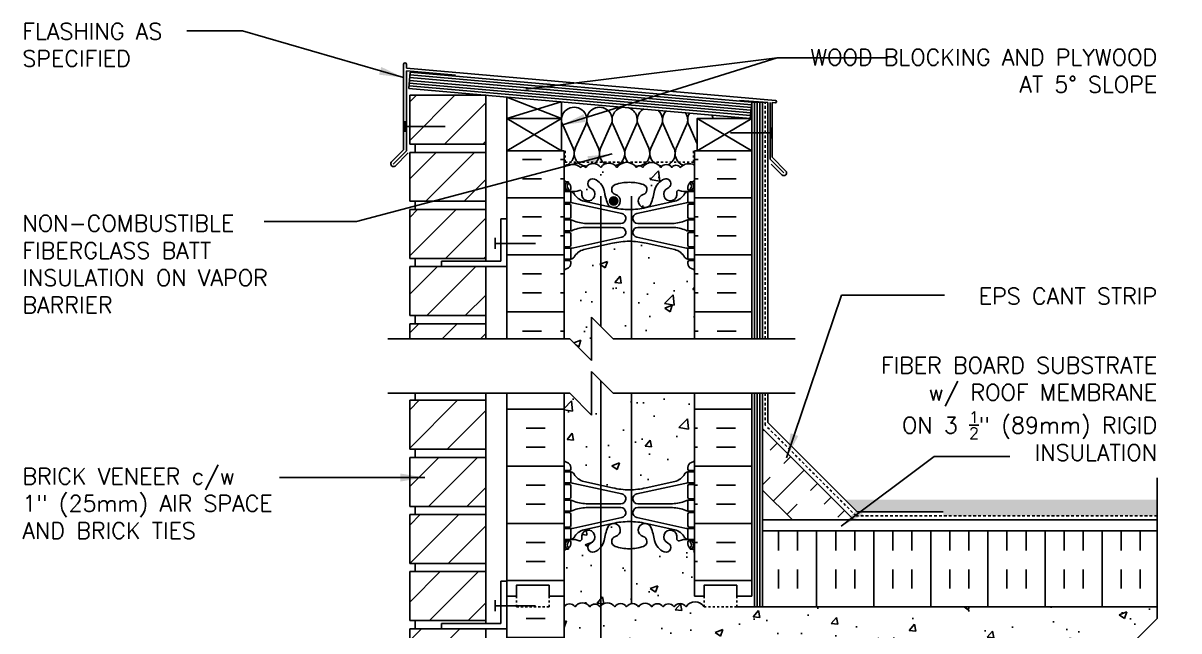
# Model space of a CAD drawing. Header units: inches. Extents: x 99.4 to 152.5, y 81.8 to 167.4.
# Drawn here: x 99.4 to 152.5, y 139.4 to 167.4 of the extents above; entities that cross this region are included whole.
import ezdxf

# ---------------------------------------------------------------- set-up
doc = ezdxf.new("R2010")
doc.units = ezdxf.units.IN
doc.header["$LTSCALE"] = 0.5
doc.header["$MEASUREMENT"] = 0
doc.linetypes.add('DASHED2', pattern=[0.375, 0.25, -0.125])
for name, color, linetype in [('HATCH', 12, 'Continuous'), ('line25', 2, 'Continuous'), ('LINE3', 3, 'Continuous'), ('LINE50', 5, 'Continuous'), ('LINE9', 9, 'Continuous'), ('TEXT', 4, 'Continuous'), ('Web_Edge', 9, 'Continuous')]:
    doc.layers.add(name, color=color, linetype=linetype)
doc.styles.add('DIM', font='romans.shx', dxfattribs={"width": 0.7})
doc.styles.add('ROMANS', font='romans.shx', dxfattribs={"height": 0.75})
doc.dimstyles.new('ext_12', dxfattribs={"dimscale": 12, "dimtxt": 0.09375, "dimasz": 0.09375, "dimexe": 0.09375, "dimexo": 0.0625, "dimgap": 0.0625, "dimtad": 1, "dimdec": 1, "dimzin": 3, "dimdsep": 46, "dimlunit": 4, "dimtxsty": 'DIM', "dimcen": 0.09, "dimdle": 0.09375, "dimclrt": 4, "dimadec": 0, "dimazin": 0, "dimtfac": 1, "dimtdec": 1, "dimtmove": 2, "dimatfit": 3, "dimfxl": 1, "dimfrac": 2, "dimtolj": 1, "dimtzin": 0, "dimarcsym": 0})

msp = doc.modelspace()

# ---------------------------------------------------------------- hatches: boundary and pattern name
at = {"layer": 'HATCH'}
h = msp.add_hatch(dxfattribs=at)
h.set_pattern_fill('ANSI31', color=256, scale=10, style=0)
h.set_pattern_definition([(45, (118.6013, 117.4626), (-0.883883, 0.883883), [])])
h.paths.add_polyline_path([(120.649, 118.532), (117.15, 118.532), (117.15, 116.282), (120.649, 116.282)])
h.paths.add_polyline_path([(120.649, 115.907), (117.15, 115.907), (117.15, 114.034), (120.649, 114.034)])
h.paths.add_polyline_path([(120.649, 150.032), (117.15, 150.032), (117.15, 147.782), (120.649, 147.782)])
h.paths.add_polyline_path([(120.649, 147.407), (117.15, 147.407), (117.15, 145.157), (120.649, 145.157)])
h.paths.add_polyline_path([(120.649, 144.782), (117.15, 144.782), (117.15, 142.532), (120.649, 142.532)])
h.paths.add_polyline_path([(120.649, 142.157), (117.15, 142.157), (117.15, 139.907), (120.649, 139.907)])
h.paths.add_polyline_path([(120.649, 139.532), (117.15, 139.532), (117.15, 137.282), (120.649, 137.282)])
h.paths.add_polyline_path([(120.649, 136.907), (117.15, 136.907), (117.15, 134.657), (120.649, 134.657)])
h.paths.add_polyline_path([(120.649, 134.282), (117.15, 134.282), (117.15, 132.032), (120.649, 132.032)])
h.paths.add_polyline_path([(120.649, 131.657), (117.15, 131.657), (117.15, 129.407), (120.649, 129.407)])
h.paths.add_polyline_path([(120.649, 129.032), (117.15, 129.032), (117.15, 126.782), (120.649, 126.782)])
h.paths.add_polyline_path([(120.649, 126.407), (117.15, 126.407), (117.15, 124.157), (120.649, 124.157)])
h.paths.add_polyline_path([(120.649, 123.782), (117.15, 123.782), (117.15, 121.532), (120.649, 121.532)])
h.paths.add_polyline_path([(120.649, 121.157), (117.15, 121.157), (117.15, 118.907), (120.649, 118.907)])
h.paths.add_polyline_path([(120.649, 153.549), (117.149, 153.549), (117.149, 152.854), (120.649, 152.854)])
h.paths.add_polyline_path([(120.649, 156.174), (117.149, 156.174), (117.149, 153.924), (120.649, 153.924)])
h.paths.add_polyline_path([(120.649, 158.799), (117.149, 158.799), (117.149, 156.549), (120.649, 156.549)])
h.paths.add_polyline_path([(120.649, 161.424), (117.149, 161.424), (117.149, 159.174), (120.649, 159.174)])
h.paths.add_polyline_path([(120.649, 164.049), (117.149, 164.049), (117.149, 161.799), (120.649, 161.799)])
h = msp.add_hatch(dxfattribs=at)
h.set_pattern_fill('INSUL', color=256, scale=7, style=0)
h.set_pattern_definition([(0, (-2801.9145, -252.788), (0, 2.625), []), (0, (-2801.9145, -251.913), (0, 2.625), [0.875, -0.875]), (0, (-2801.9145, -251.038), (0, 2.625), [0.875, -0.875])])
h.paths.add_polyline_path([(121.622, 152.854), (124.247, 152.854), (124.247, 161.486), (121.622, 161.486)])
h = msp.add_hatch(dxfattribs=at)
h.set_pattern_fill('INSUL', color=256, scale=7, style=0)
h.set_pattern_definition([(180, (3056.4086, -252.788), (0, 2.625), []), (180, (3056.4086, -251.913), (0, 2.625), [0.875, -0.875]), (180, (3056.4086, -251.038), (0, 2.625), [0.875, -0.875])])
h.paths.add_polyline_path([(130.247, 152.854), (132.872, 152.854), (132.872, 161.486), (130.247, 161.486)])
h = msp.add_hatch(dxfattribs=at)
h.set_pattern_fill('AR-CONC', color=256, scale=0.5)
h.paths.add_polyline_path([(151.512, 138.003), (152.512, 139.003), (150.512, 139.003), (151.512, 140.003), (151.512, 140.534), (132.185, 140.534), (130.685, 140.534, 0.55407), (129.855, 140.545, 0.520567), (129.303, 140.545, 0.520567), (128.799, 140.545, 0.520567), (128.28, 140.545, 0.520567), (127.673, 140.545, 0.520567), (127.124, 140.545, 0.520567), (126.576, 140.545, 0.520567), (125.894, 140.545, 0.520567), (125.434, 140.545, 0.520567), (124.752, 140.545, 0.520098), (124.247, 140.545), (124.247, 139.339), (124.612, 139.339), (124.612, 138.139), (124.247, 138.139), (124.247, 137.389), (124.612, 137.389), (124.612, 136.189), (124.247, 136.189), (124.247, 135.439), (124.612, 135.439), (124.612, 134.239), (124.247, 134.239), (124.247, 133.489), (124.612, 133.489), (124.612, 132.511, -0.21441), (124.706, 132.455, -0.520567), (125.048, 132.455, -0.520567), (125.292, 132.455, -0.520567), (125.756, 132.455, -0.520567), (126.098, 132.455, -0.520567), (126.417, 132.455, -0.520567), (127.04, 132.455, -0.520567), (127.504, 132.455, -0.520567), (127.882, 132.455, -0.520567), (128.126, 132.455, -0.520567), (128.358, 132.455, -0.520567), (128.542, 132.455, -0.520567), (128.749, 132.455, -0.520567), (128.993, 132.455, -0.520567), (129.213, 132.455, -0.520567), (129.555, 132.455, -0.5066), (129.882, 132.462), (129.882, 132.534), (130.247, 132.534), (151.512, 132.534)])
h.paths.add_polyline_path([(129.747, 131.722), (129.627, 131.922), (129.627, 132.034), (130.247, 132.034), (130.247, 132.409), (129.882, 132.409), (129.882, 132.462, 0.5066), (129.555, 132.455, 0.520567), (129.213, 132.455, 0.520567), (128.993, 132.455, 0.520567), (128.749, 132.455, 0.520567), (128.542, 132.455, 0.520567), (128.358, 132.455, 0.520567), (128.126, 132.455, 0.520567), (127.882, 132.455, 0.520567), (127.504, 132.455, 0.520567), (127.04, 132.455, 0.520567), (126.417, 132.455, 0.520567), (126.098, 132.455, 0.520567), (125.756, 132.455, 0.520567), (125.292, 132.455, 0.520567), (125.048, 132.455, 0.520567), (124.706, 132.455, 0.21441), (124.612, 132.511), (124.612, 132.409), (124.247, 132.409), (124.247, 132.034), (124.867, 132.034), (124.867, 131.922), (124.747, 131.722), (124.747, 130.581, 0.291097), (125.035, 130.128), (126.293, 129.54, 0.093369), (127.1, 129.332, 0.016332), (127.247, 129.327, 0.109869), (128.201, 129.54), (129.459, 130.128, 0.291097), (129.747, 130.581)])
h.paths.add_polyline_path([(130.247, 123.763), (130.172, 123.533, -0.6), (130.072, 123.533), (130.023, 123.683), (129.897, 123.683, -0.414214), (129.847, 123.733), (129.847, 123.763), (129.747, 123.763), (129.747, 125.279, 0.258958), (129.488, 125.745, -0.31131), (129.431, 125.875, 2.127293), (129.019, 125.651, -1), (128.855, 125.242, -0.325306), (128.389, 125.985, 0.10488), (128.216, 126.796, 1.422913), (127.883, 126.329, -0.735593), (127.896, 125.871, -0.082755), (127.247, 125.763, -0.082755), (126.598, 125.871, -0.735593), (126.611, 126.329, 1.422913), (126.278, 126.796, 0.10488), (126.105, 125.985, -0.325306), (125.639, 125.242, -1), (125.475, 125.651, 2.127293), (125.063, 125.875, -0.31131), (125.006, 125.745, 0.258958), (124.747, 125.279), (124.747, 123.763), (124.647, 123.763), (124.647, 123.733, -0.414214), (124.597, 123.683), (124.471, 123.683), (124.422, 123.533, -0.6), (124.322, 123.533), (124.247, 123.763), (124.247, 123.034), (124.247, 120.945, 0.064398), (124.357, 120.879), (124.447, 120.879), (124.447, 120.838, -0.249069), (124.557, 120.631), (124.557, 120.563, -0.414214), (124.495, 120.501), (124.447, 120.501), (124.447, 120.431), (124.552, 120.431, 0.10046), (124.946, 120.488, -0.601435), (125.065, 120.383, 2.182095), (125.475, 120.596, -1), (125.639, 121.004, -0.24438), (126.087, 120.484, 0.053157), (126.253, 119.87, 0.223253), (126.453, 119.705), (126.473, 119.7, 0.955472), (126.611, 120.294, -0.735593), (126.598, 120.752, -0.082755), (127.247, 120.86, -0.082755), (127.896, 120.752, -0.735593), (127.883, 120.294, 0.955472), (128.021, 119.7), (128.041, 119.705, 0.223253), (128.241, 119.87, 0.053157), (128.407, 120.484, -0.24438), (128.855, 121.004, -1), (129.019, 120.596, 2.182095), (129.429, 120.383, -0.601435), (129.548, 120.488, 0.10046), (129.942, 120.431), (130.047, 120.431), (130.047, 120.501), (130, 120.501, -0.414214), (129.937, 120.563), (129.937, 120.631, -0.249069), (130.047, 120.838), (130.047, 120.879), (130.137, 120.879, 0.064398), (130.247, 120.945), (130.247, 123.034)])
h.paths.add_polyline_path([(127.132, 127.769, 0.413582), (126.757, 128.143), (125.372, 128.143, 0.414214), (124.747, 127.518), (124.747, 126.991, 0.549071), (125.281, 126.652), (126.293, 127.126, -0.051645), (126.731, 127.278, -0.001445), (126.744, 127.281, 0.350119)])
h.paths.add_polyline_path([(127.132, 128.697, 0.350119), (126.744, 129.186, -0.053094), (126.293, 129.341), (125.281, 129.815, 0.549071), (124.747, 129.475), (124.747, 128.948, 0.414214), (125.372, 128.323), (126.757, 128.323, 0.117525), (126.926, 128.364, 0.282333)])
h.paths.add_polyline_path([(129.747, 128.948), (129.747, 129.475, 0.549071), (129.213, 129.815), (128.201, 129.341, -0.053094), (127.75, 129.186, 0.182984), (127.455, 128.989, 0.157072), (127.362, 128.697, 0.413582), (127.737, 128.323), (129.122, 128.323, 0.414214)])
h.paths.add_polyline_path([(129.122, 128.143), (127.737, 128.143, 0.085652), (127.611, 128.122, 0.316711), (127.362, 127.769, 0.350119), (127.75, 127.281, -0.053094), (128.201, 127.126), (129.213, 126.652, 0.549071), (129.747, 126.991), (129.747, 127.518, 0.414214)])
h.paths.add_polyline_path([(130.247, 116.816, 0.082415), (130.104, 116.895, -0.317837), (129.937, 117.131), (129.937, 117.198, -0.414214), (130, 117.261), (130.047, 117.261), (130.047, 117.331), (129.942, 117.331, -0.188973), (129.786, 117.425, 0.196323), (129.337, 117.772), (128.015, 118.062, 0.057795), (127.247, 118.151, 0.057795), (126.479, 118.062), (125.157, 117.772, 0.196323), (124.708, 117.425, -0.188973), (124.552, 117.331), (124.447, 117.331), (124.447, 117.261), (124.495, 117.261, -0.414214), (124.557, 117.198), (124.557, 117.131, -0.317837), (124.39, 116.895, 0.082415), (124.247, 116.816), (124.247, 114.034), (124.511, 114.034), (125.511, 113.034), (125.511, 115.034), (126.511, 114.034), (130.247, 114.034)])
h.paths.add_polyline_path([(130.247, 143.123, 0.064398), (130.137, 143.189), (130.047, 143.189), (130.047, 143.231, -0.249069), (129.937, 143.438), (129.937, 143.506, -0.414214), (130, 143.568), (130.047, 143.568), (130.047, 143.638), (129.942, 143.638, 0.10046), (129.548, 143.581, -0.601435), (129.429, 143.686, 2.182095), (129.019, 143.473, -1), (128.855, 143.065, -0.24438), (128.407, 143.585, 0.053157), (128.241, 144.199, 0.223253), (128.041, 144.364), (128.021, 144.369, 0.955472), (127.883, 143.775, -0.735593), (127.896, 143.317, -0.082755), (127.247, 143.209, -0.082755), (126.598, 143.317, -0.735593), (126.611, 143.775, 0.955472), (126.473, 144.369), (126.453, 144.364, 0.223253), (126.253, 144.199, 0.053157), (126.087, 143.585, -0.24438), (125.639, 143.065, -1), (125.475, 143.473, 2.182095), (125.065, 143.686, -0.601435), (124.946, 143.581, 0.10046), (124.552, 143.638), (124.447, 143.638), (124.447, 143.568), (124.495, 143.568, -0.414214), (124.557, 143.506), (124.557, 143.438, -0.249069), (124.447, 143.231), (124.447, 143.189), (124.357, 143.189, 0.064398), (124.247, 143.123), (124.247, 141.034), (124.247, 140.545, -0.520098), (124.752, 140.545, -0.520567), (125.434, 140.545, -0.520567), (125.894, 140.545, -0.520567), (126.576, 140.545, -0.520567), (127.124, 140.545, -0.520567), (127.673, 140.545, -0.520567), (128.28, 140.545, -0.520567), (128.799, 140.545, -0.520567), (129.303, 140.545, -0.520567), (129.855, 140.545, -0.55407), (130.685, 140.534), (130.685, 141.034), (130.247, 141.034)])
h.paths.add_polyline_path([(130.104, 147.174, 0.082415), (130.247, 147.253), (130.247, 150.354), (126.511, 150.354), (125.511, 151.354), (125.511, 149.354), (124.511, 150.354), (124.247, 150.354), (124.247, 147.253, 0.082415), (124.39, 147.174, -0.317837), (124.557, 146.938), (124.557, 146.871, -0.414214), (124.495, 146.808), (124.447, 146.808), (124.447, 146.738), (124.552, 146.738, -0.188973), (124.708, 146.643, 0.196323), (125.157, 146.297), (126.479, 146.007, 0.057795), (127.247, 145.918, 0.057795), (128.015, 146.007), (129.337, 146.297, 0.196323), (129.786, 146.643, -0.188973), (129.942, 146.738), (130.047, 146.738), (130.047, 146.808), (130, 146.808, -0.414214), (129.937, 146.871), (129.937, 146.938, -0.317837)])
h.paths.add_polyline_path([(130.247, 156.003, 0.082415), (130.104, 156.082, -0.317837), (129.937, 156.318), (129.937, 156.385, -0.414214), (130, 156.448), (130.047, 156.448), (130.047, 156.518), (129.942, 156.518, -0.188973), (129.786, 156.613, 0.196323), (129.337, 156.959), (128.015, 157.249, 0.057795), (127.247, 157.338, 0.057795), (126.479, 157.249), (125.157, 156.959, 0.196323), (124.708, 156.613, -0.188973), (124.552, 156.518), (124.447, 156.518), (124.447, 156.448), (124.495, 156.448, -0.414214), (124.557, 156.385), (124.557, 156.318, -0.317837), (124.39, 156.082, 0.082415), (124.247, 156.003), (124.247, 152.854), (124.511, 152.854), (125.511, 151.854), (125.511, 153.854), (126.511, 152.854), (130.247, 152.854)])
h.paths.add_polyline_path([(130.247, 160.837, 0.336749), (129.585, 160.732, 0.520567), (129.198, 160.732, 0.520567), (128.698, 160.732, 0.520567), (127.852, 160.732, 0.520567), (127.57, 160.732, 0.520567), (126.675, 160.732, 0.520567), (125.935, 160.732, 0.520567), (125.242, 160.732, 0.520567), (125.022, 160.732, 0.321585), (124.247, 160.757), (124.247, 160.133, 0.064398), (124.357, 160.067), (124.447, 160.067), (124.447, 160.025, -0.249069), (124.557, 159.818), (124.557, 159.75, -0.414214), (124.495, 159.688), (124.447, 159.688), (124.447, 159.618), (124.552, 159.618, 0.10046), (124.946, 159.675, -0.601435), (125.065, 159.57, 2.182095), (125.475, 159.783, -1), (125.639, 160.191, -0.24438), (126.087, 159.671, 0.053157), (126.253, 159.057, 0.223253), (126.453, 158.892), (126.473, 158.887, 0.955472), (126.611, 159.481, -0.735593), (126.598, 159.939, -0.082755), (127.247, 160.047, -0.082755), (127.896, 159.939, -0.735593), (127.883, 159.481, 0.955472), (128.021, 158.887), (128.041, 158.892, 0.223253), (128.241, 159.057, 0.053157), (128.407, 159.671, -0.24438), (128.855, 160.191, -1), (129.019, 159.783, 2.182095), (129.429, 159.57, -0.601435), (129.548, 159.675, 0.10046), (129.942, 159.618), (130.047, 159.618), (130.047, 159.688), (130, 159.688, -0.414214), (129.937, 159.75), (129.937, 159.818, -0.249069), (130.047, 160.025), (130.047, 160.067), (130.137, 160.067, 0.064398), (130.247, 160.133)])
h = msp.add_hatch(dxfattribs=at)
h.set_pattern_fill('INSUL', color=256, scale=7, style=0)
h.paths.add_polyline_path([(124.247, 150.354), (121.622, 150.354), (121.622, 141.034), (122.06, 141.034), (122.06, 141.534), (123.56, 141.534), (123.56, 141.034), (124.247, 141.034)])
h.paths.add_polyline_path([(132.872, 150.354), (130.247, 150.354), (130.247, 141.034), (130.685, 141.034), (130.685, 141.534), (132.185, 141.534), (132.185, 141.034), (132.872, 141.034)])
h = msp.add_hatch(dxfattribs=at)
h.set_pattern_fill('INSUL', color=256, scale=7, angle=45, style=0)
h.set_pattern_definition([(45, (26.069, -14.3667), (-1.856155, 1.856155), []), (45, (25.4502, -13.748), (-1.856155, 1.856155), [0.875, -0.875]), (45, (24.8315, -13.1292), (-1.856155, 1.856155), [0.875, -0.875])])
h.paths.add_polyline_path([(134.62, 144.659), (137.449, 144.659), (133.372, 148.736), (133.372, 145.908)])
h = msp.add_hatch(dxfattribs=at)
h.set_pattern_fill('GRAVEL', color=256, style=0)
h.set_pattern_definition([(228.0128, (0.72, 1), (-7.999998232, -9.000001342), [0.134536, -13.319088]), (184.9697, (0.63, 0.9), (12.0000010515, 0.999991307), [0.230868, -22.855925]), (132.5104, (0.4, 0.88), (9.999990718, -11.000008674), [0.162788, -16.116032]), (267.2737, (0.01, 0.63), (0.999996018, 20.000000295), [0.210238, -20.813558]), (292.8337, (0, 0.42), (-5.000009905, 11.999996412), [0.206155, -20.409373]), (357.2737, (0.08, 0.23), (-20.000000295, 0.999996018), [0.210238, -20.813558]), (37.6942, (0.29, 0.22), (-13.0000073456, -9.999990405), [0.278029, -27.524849]), (72.2553, (0.51, 0.39), (7.000010763, 21.999996231), [0.262488, -25.986321]), (121.4296, (0.59, 0.64), (-8.000008234, 12.999995036), [0.21095, -20.884073]), (175.2364, (0.48, 0.82), (11.000000946, -0.999991533), [0.240832, -11.800763]), (222.3974, (0.24, 0.84), (-12.000007351, -10.999992082), [0.311448, -30.833375]), (138.8141, (1, 0.62), (-7.000002947, 5.999997313), [0.106301, -10.523844]), (171.4692, (0.92, 0.69), (12.999998285, -2.00000791), [0.202237, -20.021511]), (225, (0.72, 0.72), (-1e-16, -1.0000003), [0.141421, -1.272792]), (203.1986, (0.65, 0.84), (4.99999973, 2.000001325), [0.076158, -7.539615]), (291.8014, (0.58, 0.81), (-0.99999991, 3.00000027), [0.107703, -5.277462]), (30.9638, (0.62, 0.71), (2.99999802, 2.00000248), [0.174929, -5.656023]), (161.5651, (0.77, 0.8), (2.00000043, -0.9999984), [0.126491, -3.035787]), (16.3895, (0, 0.81), (10.000002198, 2.99999271), [0.1772, -17.542845]), (70.3462, (0.17, 0.86), (-3.999995247, -11.000002136), [0.148661, -14.717408]), (293.1986, (0.77, 1), (-2.000001325, 4.99999973), [0.152315, -7.463458]), (343.6105, (0.83, 0.86), (-10.000002198, 2.99999271), [0.1772, -17.542845]), (339.444, (0, 0.19), (-5.000001845, 1.999995996), [0.17088, -8.373124]), (294.7751, (0.16, 0.13), (-4.99999219, 11.000003422), [0.143178, -14.174643]), (66.8014, (0.78, 0), (2.000001325, 4.99999973), [0.152315, -7.463458]), (17.354, (0.84, 0.14), (-13.000002019, -3.999994502), [0.167631, -16.595424]), (69.444, (0.29, 0), (-1.999995996, -5.000001845), [0.08544, -8.458564]), (101.3099, (0.72, 0), (-0.99999763, 4.00000075), [0.05099, -5.048029]), (165.9638, (0.71, 0.05), (3.00000055, -0.99999806), [0.206155, -3.91695]), (186.009, (0.51, 0.1), (9.999999751, 0.999999317), [0.19105, -18.913923]), (303.6901, (0.62, 0.62), (-1.00000133, 1.99999956), [0.144222, -3.461329]), (353.1572, (0.7, 0.5), (16.9999993655, -2.000007998), [0.251794, -24.927563]), (60.9454, (0.95, 0.47), (-4.000000027, -7.000000385), [0.102956, -10.192674]), (90, (1, 0.56), (-1, 1), [0.06, -0.94]), (120.2564, (0.49, 0.13), (3.999994887, -7.000002456), [0.138924, -13.75352]), (48.0128, (0.42, 0.25), (7.999998232, 9.000001342), [0.269072, -13.184552]), (0, (0.6, 0.45), (1, 1), [0.26, -0.74]), (325.3048, (0.86, 0.45), (-9.999994259, 7.00000861), [0.158114, -15.653274]), (254.0546, (0.99, 0.36), (-0.99999989, -4.00000013), [0.145602, -7.134508]), (207.646, (0.95, 0.22), (-18.999995807, -10.000007713), [0.237065, -23.469474]), (175.4261, (0.74, 0.11), (-13.000000558, 0.999994801), [0.250799, -24.829074])])
h.paths.add_polyline_path([(151.512, 145.472), (137.167, 145.472), (137.729, 144.909), (141.677, 144.909), (141.677, 144.722), (151.512, 144.722)])
h = msp.add_hatch(dxfattribs=at)
h.set_pattern_fill('INSUL', color=256, scale=7, angle=90, style=0)
h.set_pattern_definition([(90, (33.4825, -14.3667), (-2.625, 2e-16), []), (90, (32.6075, -14.3667), (-2.625, 2e-16), [0.875, -0.875]), (90, (31.7325, -14.3667), (-2.625, 2e-16), [0.875, -0.875])])
h.paths.add_polyline_path([(133.372, 144.034), (133.372, 140.534), (151.512, 140.534), (151.512, 144.034)])
h = msp.add_hatch(dxfattribs=at)
h.set_pattern_fill('INSUL', color=256, scale=7, style=0)
h.paths.add_polyline_path([(124.247, 141.034), (123.56, 141.034), (123.56, 140.534), (122.06, 140.534), (122.06, 141.034), (121.622, 141.034), (121.622, 123.034), (122.06, 123.034), (122.06, 123.534), (123.56, 123.534), (123.56, 123.034), (124.247, 123.034)])
h.paths.add_polyline_path([(132.872, 132.534), (130.247, 132.534), (130.247, 123.034), (130.935, 123.034), (130.935, 123.534), (132.435, 123.534), (132.435, 123.034), (132.872, 123.034)])
at = {"layer": 'LINE3'}
h = msp.add_hatch(color=256, dxfattribs=at)
h.paths.add_polyline_path([(126.713, 159.222, 0.831395), (126.344, 159.222)])
h.paths.add_polyline_path([(126.716, 159.187, 0.045935), (126.713, 159.222), (126.344, 159.222, 0.045935), (126.341, 159.187, 1)])

# ---------------------------------------------------------------- linework, layer by layer
msp.add_line((151.512, 144.722), (151.512, 145.472))
at = {"layer": 'HATCH'}
for p, q in [((116.872, 161.537), (116.872, 165.474)), ((116.997, 165.474), (116.997, 165.298)), ((133.963, 163.813), (116.997, 165.298)), ((116.997, 161.486), (116.997, 165.172)), ((119.262, 164.974), (116.997, 165.172)), ((132.839, 163.359), (117.143, 164.732)), ((132.85, 163.484), (117.154, 164.857)), ((132.861, 163.608), (117.165, 164.982)), ((132.817, 163.11), (117.121, 164.483)), ((132.828, 163.235), (117.132, 164.608)), ((121.622, 163.964), (124.122, 162.986)), ((124.112, 163.746), (121.622, 162.986)), ((133.622, 163.72), (132.315, 163.811)), ((132.997, 152.854), (132.997, 163.737)), ((133.122, 152.854), (133.122, 163.737)), ((133.247, 152.854), (133.247, 163.737)), ((133.622, 152.854), (133.622, 163.72)), ((133.716, 161.115), (133.716, 163.712)), ((133.953, 163.7), (133.81, 163.709)), ((133.81, 161.198), (133.81, 163.709)), ((124.122, 161.486), (121.622, 162.986)), ((124.122, 162.986), (121.622, 161.486)), ((124.185, 162.682), (124.664, 161.609)), ((125.244, 162.682), (124.765, 161.609)), ((125.344, 162.682), (125.824, 161.609)), ((126.403, 162.682), (125.924, 161.609)), ((126.504, 162.682), (126.983, 161.609)), ((127.562, 162.682), (127.084, 161.609)), ((127.663, 162.682), (128.142, 161.609)), ((128.722, 162.682), (128.243, 161.609)), ((128.822, 162.682), (129.301, 161.609)), ((129.881, 162.682), (129.402, 161.609)), ((129.981, 162.682), (130.372, 161.808)), ((130.372, 161.486), (132.872, 162.986)), ((130.372, 162.986), (132.872, 161.486)), ((116.872, 161.537), (116.303, 160.969)), ((116.997, 161.486), (116.392, 160.88)), ((117.085, 161.397), (116.48, 160.792)), ((133.716, 161.115), (134.352, 160.478)), ((133.81, 161.198), (134.441, 160.566)), ((133.765, 160.888), (134.264, 160.39)), ((132.997, 140.534), (132.997, 150.354)), ((133.122, 140.534), (133.122, 150.354)), ((133.247, 140.534), (133.247, 150.354)), ((133.622, 150.354), (133.622, 149.017)), ((137.729, 144.909), (133.622, 149.017)), ((141.677, 144.909), (137.729, 144.909))]:
    msp.add_line(p, q, dxfattribs=at)
at = {"layer": 'HATCH', "color": 6, "linetype": 'DASHED2', "ltscale": 0.5}
for points in [[(122.935, 161.486), (124.291, 161.486), (124.291, 160.965), (127.247, 160.965)], [(131.56, 161.486), (130.203, 161.486), (130.203, 160.965), (127.247, 160.965)]]:
    msp.add_lwpolyline(points, dxfattribs=at)
at = {"layer": 'HATCH'}
for points in [[(124.247, 160.757, -0.321585), (125.022, 160.732, -0.520567), (125.242, 160.732, -0.520567), (125.935, 160.732, -0.520567), (126.675, 160.732, -0.520567), (127.57, 160.732, -0.520567), (127.852, 160.732, -0.520567), (128.698, 160.732, -0.520567), (129.198, 160.732, -0.520567), (129.585, 160.732, -0.336749), (130.247, 160.837)], [(130.685, 140.534, 0.55407), (129.855, 140.545, 0.520567), (129.303, 140.545, 0.520567), (128.799, 140.545, 0.520567), (128.28, 140.545, 0.520567), (127.673, 140.545, 0.520567), (127.124, 140.545, 0.520567), (126.576, 140.545, 0.520567), (125.894, 140.545, 0.520567), (125.434, 140.545, 0.520567), (124.752, 140.545, 0.520098), (124.247, 140.545)]]:
    msp.add_lwpolyline(points, format="xyb", dxfattribs=at)
for centre, radius, start, end in [((116.935, 165.474), 0.0625, 0, 180), ((133.958, 163.757), 0.0567, 265, 85), ((124.714, 162.919), 0.58, 335.9664, 204.0694), ((125.874, 162.919), 0.58, 335.9664, 204.0694), ((127.033, 162.919), 0.58, 95.5654, 204.0694), ((127.033, 162.919), 0.58, 335.9664, 74.4346), ((128.192, 162.919), 0.58, 121.0207, 204.0694), ((128.192, 162.919), 0.58, 335.9664, 48.9793), ((129.351, 162.919), 0.58, 135.6124, 204.0694), ((129.351, 162.919), 0.58, 335.9664, 34.3876), ((130.511, 162.919), 0.58, 147.5967, 204.0694), ((130.511, 162.919), 0.58, 6.6407, 22.4033), ((124.135, 161.372), 0.58, 281.1403, 24.0694), ((125.295, 161.372), 0.58, 155.9664, 270), ((125.294, 161.372), 0.58, 306.8576, 24.0694), ((126.454, 161.372), 0.58, 155.9664, 236.3673), ((126.454, 161.372), 0.58, 284.902, 24.0694), ((127.613, 161.372), 0.58, 155.9664, 225.678), ((127.613, 161.372), 0.58, 281.4231, 24.0694), ((128.772, 161.372), 0.58, 155.9664, 228.2793), ((128.772, 161.372), 0.58, 296.0284, 24.0694), ((129.931, 161.372), 0.58, 155.9664, 248.3593), ((116.407, 160.896), 0.127, 144.7902, 305.2098), ((125.294, 161.372), 0.58, 270, 270.0458), ((127.613, 161.372), 0.58, 259.8878, 270), ((127.613, 161.372), 0.58, 270, 273.6965), ((128.772, 161.372), 0.58, 255.8368, 268.3302), ((129.931, 161.372), 0.58, 297.6798, 302.977), ((134.352, 160.478), 0.125, 225, 45)]:
    msp.add_arc(centre, radius, start, end, dxfattribs=at)
at = {"layer": 'line25'}
for p, q in [((117.111, 164.359), (117.176, 165.106)), ((132.872, 163.733), (117.176, 165.106)), ((132.806, 162.986), (117.111, 164.359)), ((117.149, 161.799), (117.149, 164.049)), ((117.149, 164.049), (120.649, 164.049)), ((120.649, 164.049), (120.649, 156.429)), ((121.622, 163.964), (121.622, 161.486)), ((124.122, 161.486), (124.122, 163.745)), ((132.806, 162.986), (132.872, 163.733)), ((132.872, 162.986), (132.872, 163.737)), ((133.372, 163.737), (132.872, 163.737)), ((133.372, 152.854), (133.372, 163.737)), ((124.122, 162.986), (121.622, 162.986)), ((117.149, 161.799), (120.649, 161.799)), ((117.399, 161.424), (117.399, 161.799)), ((117.399, 161.424), (117.399, 161.799)), ((117.149, 159.174), (117.149, 161.424)), ((117.149, 161.424), (120.649, 161.424)), ((121.622, 161.486), (124.122, 161.486)), ((124.247, 161.486), (124.122, 161.486)), ((124.247, 161.486), (124.247, 152.854)), ((130.247, 161.486), (130.372, 161.486)), ((130.247, 152.854), (130.247, 161.486)), ((117.149, 159.174), (120.649, 159.174)), ((117.399, 158.799), (117.399, 159.174)), ((117.399, 158.799), (117.399, 159.174)), ((117.149, 156.549), (117.149, 158.799)), ((117.149, 158.799), (120.649, 158.799)), ((117.149, 156.549), (120.649, 156.549)), ((117.399, 156.174), (117.399, 156.549)), ((117.399, 156.174), (117.399, 156.549)), ((117.149, 153.924), (117.149, 156.174)), ((117.149, 156.174), (120.649, 156.174)), ((120.649, 156.179), (120.649, 152.854)), ((117.149, 153.924), (120.649, 153.924)), ((117.399, 153.549), (117.399, 153.924)), ((117.399, 153.549), (117.399, 153.924)), ((117.149, 152.854), (117.149, 153.549)), ((117.149, 153.549), (120.649, 153.549)), ((117.15, 147.782), (117.15, 150.032)), ((117.15, 150.032), (120.65, 150.032)), ((117.4, 150.032), (117.4, 150.354)), ((117.4, 150.032), (117.4, 150.354)), ((120.649, 150.354), (120.649, 139.782)), ((124.247, 141.034), (124.247, 150.354)), ((130.247, 141.034), (130.247, 150.354)), ((133.372, 140.534), (133.372, 150.354)), ((137.574, 144.534), (133.372, 148.736)), ((117.15, 147.782), (120.65, 147.782)), ((117.4, 147.407), (117.4, 147.782)), ((117.4, 147.407), (117.4, 147.782)), ((117.15, 145.157), (117.15, 147.407)), ((117.15, 147.407), (120.65, 147.407)), ((134.745, 144.534), (133.372, 145.908)), ((117.15, 145.157), (120.65, 145.157)), ((117.4, 144.782), (117.4, 145.157)), ((117.4, 144.782), (117.4, 145.157)), ((117.15, 142.532), (117.15, 144.782)), ((117.15, 144.782), (120.65, 144.782)), ((117.15, 142.532), (120.65, 142.532)), ((117.4, 142.157), (117.4, 142.532)), ((117.4, 142.157), (117.4, 142.532)), ((117.15, 139.907), (117.15, 142.157)), ((117.15, 142.157), (120.65, 142.157)), ((124.247, 123.034), (124.247, 141.034)), ((132.185, 140.534), (151.512, 140.534)), ((117.15, 139.907), (120.65, 139.907)), ((117.4, 139.532), (117.4, 139.907)), ((117.4, 139.532), (117.4, 139.907)), ((117.15, 137.282), (117.15, 139.532)), ((117.15, 139.532), (120.65, 139.532)), ((120.649, 139.532), (120.649, 126.657))]:
    msp.add_line(p, q, dxfattribs=at)
msp.add_lwpolyline([(132.872, 162.986), (132.872, 161.486), (130.372, 161.486), (130.372, 162.986)], close=True, dxfattribs=at)
msp.add_lwpolyline([(151.512, 144.034), (133.372, 144.034)], dxfattribs=at)
at = {"layer": 'LINE3'}
for p, q in [((125.945, 153.419), (125.945, 159.417)), ((127.347, 152.854), (127.347, 159.417)), ((125.945, 114.6), (125.945, 150.919)), ((127.347, 150.354), (127.347, 140.683))]:
    msp.add_line(p, q, dxfattribs=at)
msp.add_circle((126.529, 159.187), 0.188, dxfattribs=at)
at = {"layer": 'LINE50', "color": 9, "linetype": 'DASHED2'}
for p, q in [((133.497, 152.854), (133.497, 163.728)), ((133.497, 148.892), (133.497, 150.354)), ((137.667, 144.722), (133.497, 148.892)), ((151.512, 144.722), (137.667, 144.722))]:
    msp.add_line(p, q, dxfattribs=at)
at = {"layer": 'LINE50'}
for p, q in [((121.622, 161.486), (124.247, 161.486)), ((121.622, 152.854), (121.622, 161.486)), ((130.247, 161.486), (132.872, 161.486)), ((132.872, 152.854), (132.872, 161.486)), ((121.622, 141.034), (121.622, 150.354)), ((132.872, 141.034), (132.872, 150.354)), ((121.622, 123.034), (121.622, 141.034))]:
    msp.add_line(p, q, dxfattribs=at)
for points in [[(124.247, 141.034), (123.56, 141.034), (123.56, 141.534), (122.06, 141.534), (122.06, 141.034), (121.622, 141.034)], [(132.872, 141.034), (132.185, 141.034), (132.185, 141.534), (130.685, 141.534), (130.685, 141.034), (130.247, 141.034)]]:
    msp.add_lwpolyline(points, dxfattribs=at)
at = {"layer": 'LINE9'}
for p, q in [((116.928, 162.611), (116.928, 162.861)), ((116.928, 162.611), (118.774, 162.611)), ((116.928, 162.611), (116.928, 162.361)), ((133.75, 162.315), (131.904, 162.315)), ((133.75, 162.315), (133.75, 162.565)), ((133.75, 162.315), (133.75, 162.065)), ((121.334, 158.366), (121.334, 156.429)), ((121.334, 158.366), (121.622, 158.366)), ((121.084, 157.241), (121.084, 157.491)), ((121.084, 157.241), (122.93, 157.241)), ((121.084, 157.241), (121.084, 156.991)), ((121.334, 156.429), (118.611, 156.429)), ((118.611, 156.429), (118.611, 156.179)), ((118.611, 156.179), (121.622, 156.179)), ((125.511, 151.854), (125.511, 153.854)), ((126.511, 152.854), (125.511, 153.854)), ((116.149, 152.854), (124.511, 152.854)), ((124.511, 152.854), (125.511, 151.854)), ((126.511, 152.854), (134.872, 152.854)), ((125.511, 149.354), (125.511, 151.354)), ((126.511, 150.354), (125.511, 151.354)), ((116.149, 150.354), (124.511, 150.354)), ((124.511, 150.354), (125.511, 149.354)), ((126.511, 150.354), (134.872, 150.354)), ((151.512, 140.003), (151.512, 146.472)), ((121.334, 141.719), (121.334, 139.782)), ((121.334, 141.719), (121.622, 141.719)), ((121.084, 140.594), (121.084, 140.844)), ((121.084, 140.594), (122.93, 140.594)), ((121.084, 140.594), (121.084, 140.344)), ((121.334, 139.782), (118.611, 139.782)), ((118.611, 139.782), (118.611, 139.532)), ((150.512, 139.003), (151.512, 140.003)), ((118.611, 139.532), (121.622, 139.532))]:
    msp.add_line(p, q, dxfattribs=at)
msp.add_lwpolyline([(151.512, 144.534), (133.372, 144.534)], dxfattribs=at)
at = {"layer": 'LINE9', "linetype": 'DASHED2', "ltscale": 0.15}
for points in [[(123.56, 141.034), (123.56, 141.034), (123.56, 140.534), (122.06, 140.534), (122.06, 141.034), (122.06, 141.034)], [(132.185, 141.034), (132.185, 141.034), (132.185, 140.534), (130.685, 140.534), (130.685, 141.034), (130.685, 141.034)]]:
    msp.add_lwpolyline(points, dxfattribs=at)
at = {"layer": 'Web_Edge'}
for p, q in [((124.357, 160.067), (124.447, 160.067)), ((124.447, 160.067), (124.447, 160.025)), ((130.137, 160.067), (130.047, 160.067)), ((130.047, 160.067), (130.047, 160.025)), ((124.247, 159.788), (124.289, 159.788)), ((124.247, 159.688), (124.495, 159.688)), ((124.357, 159.688), (124.357, 159.618)), ((124.447, 159.688), (124.447, 159.618)), ((124.557, 159.818), (124.557, 159.75)), ((129.937, 159.818), (129.937, 159.75)), ((130.247, 159.688), (130, 159.688)), ((130.047, 159.688), (130.047, 159.618)), ((130.137, 159.688), (130.137, 159.618)), ((130.247, 159.788), (130.205, 159.788)), ((124.247, 159.048), (124.495, 159.048)), ((124.357, 159.118), (124.357, 159.048)), ((124.447, 159.118), (124.447, 159.048)), ((124.557, 158.985), (124.557, 158.45)), ((124.696, 159.094), (126.907, 158.612)), ((125.157, 159.177), (126.479, 158.886)), ((129.798, 159.094), (127.587, 158.612)), ((129.337, 159.177), (128.015, 158.886)), ((129.937, 158.985), (129.937, 158.45)), ((130.247, 159.048), (130, 159.048)), ((130.047, 159.118), (130.047, 159.048)), ((130.137, 159.118), (130.137, 159.048)), ((124.247, 158.388), (124.495, 158.388)), ((124.357, 158.388), (124.357, 158.318)), ((124.447, 158.388), (124.447, 158.318)), ((130.247, 158.388), (130, 158.388)), ((130.047, 158.388), (130.047, 158.318)), ((130.137, 158.388), (130.137, 158.318)), ((124.357, 157.818), (124.357, 157.748)), ((124.447, 157.818), (124.447, 157.748)), ((125.262, 158.158), (126.858, 158.158)), ((125.262, 157.978), (126.858, 157.978)), ((129.232, 158.158), (127.636, 158.158)), ((129.232, 157.978), (127.636, 157.978)), ((130.047, 157.818), (130.047, 157.748)), ((130.137, 157.818), (130.137, 157.748)), ((124.247, 157.748), (124.495, 157.748)), ((124.557, 157.685), (124.557, 157.15)), ((124.696, 157.042), (126.907, 157.523)), ((129.798, 157.042), (127.587, 157.523)), ((129.937, 157.685), (129.937, 157.15)), ((130.247, 157.748), (130, 157.748)), ((124.247, 157.088), (124.495, 157.088)), ((124.357, 157.088), (124.357, 157.018)), ((124.447, 157.088), (124.447, 157.018)), ((125.157, 156.959), (126.479, 157.249)), ((129.337, 156.959), (128.015, 157.249)), ((130.247, 157.088), (130, 157.088)), ((130.047, 157.088), (130.047, 157.018)), ((130.137, 157.088), (130.137, 157.018)), ((124.247, 156.448), (124.495, 156.448)), ((124.257, 156.328), (124.257, 156.142)), ((124.357, 156.518), (124.357, 156.448)), ((124.447, 156.518), (124.447, 156.448)), ((124.557, 156.318), (124.557, 156.385)), ((129.937, 156.318), (129.937, 156.385)), ((130.247, 156.448), (130, 156.448)), ((130.047, 156.518), (130.047, 156.448)), ((130.137, 156.518), (130.137, 156.448)), ((130.237, 156.328), (130.237, 156.142)), ((124.247, 146.808), (124.495, 146.808)), ((124.257, 146.928), (124.257, 147.114)), ((124.357, 146.738), (124.357, 146.808)), ((124.447, 146.738), (124.447, 146.808)), ((124.557, 146.938), (124.557, 146.871)), ((129.937, 146.938), (129.937, 146.871)), ((130.247, 146.808), (130, 146.808)), ((130.047, 146.738), (130.047, 146.808)), ((130.137, 146.738), (130.137, 146.808)), ((130.237, 146.928), (130.237, 147.114)), ((124.247, 146.168), (124.495, 146.168)), ((124.357, 146.168), (124.357, 146.238)), ((124.447, 146.168), (124.447, 146.238)), ((124.696, 146.214), (126.907, 145.733)), ((125.157, 146.297), (126.479, 146.007)), ((129.798, 146.214), (127.587, 145.733)), ((129.337, 146.297), (128.015, 146.007)), ((130.247, 146.168), (130, 146.168)), ((130.047, 146.168), (130.047, 146.238)), ((130.137, 146.168), (130.137, 146.238)), ((124.557, 145.571), (124.557, 146.106)), ((129.937, 145.571), (129.937, 146.106)), ((124.247, 145.508), (124.495, 145.508)), ((124.357, 145.438), (124.357, 145.508)), ((124.447, 145.438), (124.447, 145.508)), ((125.262, 145.278), (126.858, 145.278)), ((125.262, 145.098), (126.858, 145.098)), ((129.232, 145.278), (127.636, 145.278)), ((129.232, 145.098), (127.636, 145.098)), ((130.247, 145.508), (130, 145.508)), ((130.047, 145.438), (130.047, 145.508)), ((130.137, 145.438), (130.137, 145.508)), ((124.247, 144.868), (124.495, 144.868)), ((124.357, 144.868), (124.357, 144.938)), ((124.447, 144.868), (124.447, 144.938)), ((124.557, 144.271), (124.557, 144.806)), ((124.696, 144.162), (126.907, 144.644)), ((129.798, 144.162), (127.587, 144.644)), ((129.937, 144.271), (129.937, 144.806)), ((130.247, 144.868), (130, 144.868)), ((130.047, 144.868), (130.047, 144.938)), ((130.137, 144.868), (130.137, 144.938)), ((124.247, 144.208), (124.495, 144.208)), ((124.357, 144.138), (124.357, 144.208)), ((124.447, 144.138), (124.447, 144.208)), ((125.157, 144.079), (126.479, 144.37)), ((129.337, 144.079), (128.015, 144.37)), ((130.247, 144.208), (130, 144.208)), ((130.047, 144.138), (130.047, 144.208)), ((130.137, 144.138), (130.137, 144.208)), ((124.247, 143.568), (124.495, 143.568)), ((124.247, 143.468), (124.289, 143.468)), ((124.357, 143.568), (124.357, 143.638)), ((124.447, 143.568), (124.447, 143.638)), ((124.557, 143.438), (124.557, 143.506)), ((129.937, 143.438), (129.937, 143.506)), ((130.247, 143.568), (130, 143.568)), ((130.047, 143.568), (130.047, 143.638)), ((130.137, 143.568), (130.137, 143.638)), ((130.247, 143.468), (130.205, 143.468)), ((124.357, 143.189), (124.447, 143.189)), ((124.447, 143.189), (124.447, 143.231)), ((130.047, 143.189), (130.047, 143.231)), ((130.137, 143.189), (130.047, 143.189))]:
    msp.add_line(p, q, dxfattribs=at)
for points in [[(124.252, 159.118), (124.552, 159.118), (124.552, 159.618), (124.252, 159.618)], [(130.242, 159.118), (129.942, 159.118), (129.942, 159.618), (130.242, 159.618)], [(124.252, 157.818), (124.552, 157.818), (124.552, 158.318), (124.252, 158.318)], [(130.242, 157.818), (129.942, 157.818), (129.942, 158.318), (130.242, 158.318)], [(124.252, 156.518), (124.552, 156.518), (124.552, 157.018), (124.252, 157.018)], [(130.242, 156.518), (129.942, 156.518), (129.942, 157.018), (130.242, 157.018)], [(124.252, 146.738), (124.552, 146.738), (124.552, 146.238), (124.252, 146.238)], [(130.242, 146.738), (129.942, 146.738), (129.942, 146.238), (130.242, 146.238)], [(124.252, 145.438), (124.552, 145.438), (124.552, 144.938), (124.252, 144.938)], [(130.242, 145.438), (129.942, 145.438), (129.942, 144.938), (130.242, 144.938)], [(124.252, 144.138), (124.552, 144.138), (124.552, 143.638), (124.252, 143.638)], [(130.242, 144.138), (129.942, 144.138), (129.942, 143.638), (130.242, 143.638)]]:
    msp.add_lwpolyline(points, close=True, dxfattribs=at)
for centre, radius, start, end in [((124.557, 160.525), 0.5, 231.6833, 250.5288), ((124.557, 160.525), 0.6, 238.8907, 245.0748), ((124.551, 159.872), 0.25, 140.1145, 222.4609), ((124.296, 159.963), 0.02, 340.7916, 65.0748), ((124.393, 160.003), 0.045, 319.1879, 141.448), ((124.307, 159.818), 0.25, 0, 70.5288), ((124.551, 159.872), 0.16, 140.0001, 222.4609), ((125.557, 159.987), 0.22, 68.1963, 248.1963), ((125.362, 159.5), 0.745, 13.2652, 68.1963), ((126.676, 159.712), 0.24, 108.923, 254.2747), ((127.247, 158.047), 2, 90, 108.923), ((127.247, 158.047), 2, 71.077, 90), ((127.818, 159.712), 0.24, 285.7253, 71.077), ((129.132, 159.5), 0.745, 111.8037, 166.7348), ((128.937, 159.987), 0.22, 291.8037, 111.8037), ((130.187, 159.818), 0.25, 109.4712, 180), ((130.101, 160.003), 0.045, 38.552, 220.8121), ((129.943, 159.872), 0.16, 317.5391, 39.9999), ((129.937, 160.525), 0.5, 289.4712, 308.3167), ((129.943, 159.872), 0.25, 317.5391, 39.8855), ((130.198, 159.963), 0.02, 114.9252, 199.2084), ((129.937, 160.525), 0.6, 294.9252, 301.1093), ((124.289, 159.808), 0.02, 270, 14.1541), ((124.4, 159.734), 0.045, 222.4609, 42.4609), ((124.495, 159.75), 0.0625, 270, 0), ((124.608, 160.616), 1, 266.7879, 289.9067), ((124.509, 159.371), 0.25, 37.2777, 80.0823), ((125.356, 159.9), 0.75, 210.155, 254.5838), ((124.978, 159.591), 0.09, 346.6795, 108.8651), ((125.362, 159.5), 0.305, 166.6795, 68.1963), ((129.05, 160.141), 3, 189.0273, 201.1984), ((126.529, 159.187), 0.305, 205.3782, 74.2747), ((127.966, 159.187), 0.305, 105.7253, 334.6218), ((125.444, 160.141), 3, 338.8016, 350.9727), ((129.132, 159.5), 0.305, 111.8037, 13.3205), ((129.138, 159.9), 0.75, 285.4162, 329.845), ((129.516, 159.591), 0.09, 71.1349, 193.3205), ((129.886, 160.616), 1, 250.0933, 273.2121), ((129.985, 159.371), 0.25, 99.9177, 142.7223), ((130, 159.75), 0.0625, 180, 270), ((130.095, 159.734), 0.045, 137.5391, 317.5391), ((130.205, 159.808), 0.02, 165.8459, 270), ((124.495, 158.985), 0.0625, 0, 90), ((124.461, 158.122), 1, 76.4291, 84.7991), ((127.247, 162.153), 3.356, 256.7692, 270), ((127.247, 162.153), 3.356, 270, 283.2308), ((130.033, 158.122), 1, 95.2009, 103.5709), ((130, 158.985), 0.0625, 90, 180), ((124.495, 158.45), 0.0625, 270, 0), ((126.858, 158.388), 0.23, 270, 77.6055), ((127.636, 158.388), 0.23, 102.3945, 270), ((130, 158.45), 0.0625, 180, 270), ((124.548, 158.099), 0.219, 60.4937, 88.92), ((124.548, 158.036), 0.219, 271.08, 299.5063), ((124.548, 158.036), 0.219, 271.08, 299.5063), ((125.292, 159.757), 1.6, 246.5673, 268.9203), ((125.292, 156.378), 1.6, 91.0797, 113.4327), ((125.292, 156.378), 1.6, 91.0797, 113.4327), ((126.858, 157.748), 0.23, 282.3945, 90), ((127.636, 157.748), 0.23, 90, 257.6055), ((129.202, 159.757), 1.6, 271.0797, 293.4327), ((129.202, 156.378), 1.6, 66.5673, 88.9203), ((129.202, 156.378), 1.6, 66.5673, 88.9203), ((129.946, 158.099), 0.219, 91.08, 119.5063), ((129.946, 158.036), 0.219, 240.4937, 268.92), ((129.946, 158.036), 0.219, 240.4937, 268.92), ((124.495, 157.685), 0.0625, 0, 90), ((127.247, 153.982), 3.356, 90, 103.2308), ((127.247, 153.982), 3.356, 76.7692, 90), ((130, 157.685), 0.0625, 90, 180), ((124.495, 157.15), 0.0625, 270, 0), ((124.461, 158.014), 1, 275.2009, 283.5709), ((125.356, 156.236), 0.75, 105.4162, 149.845), ((129.138, 156.236), 0.75, 30.155, 74.5838), ((130.033, 158.014), 1, 256.4291, 264.7991), ((130, 157.15), 0.0625, 180, 270), ((124.237, 156.328), 0.02, 0, 60.012), ((124.307, 156.318), 0.25, 289.4712, 360), ((124.495, 156.385), 0.0625, 360, 90), ((124.509, 156.764), 0.25, 279.9177, 322.7223), ((129.985, 156.764), 0.25, 217.2777, 260.0823), ((130, 156.385), 0.0625, 90, 180), ((130.187, 156.318), 0.25, 180, 250.5288), ((130.257, 156.328), 0.02, 119.988, 180), ((124.237, 156.142), 0.02, 301.073, 0), ((124.557, 155.611), 0.6, 121.073, 121.1093), ((124.557, 155.611), 0.5, 109.4712, 128.3167), ((129.937, 155.611), 0.5, 51.6833, 70.5288), ((130.257, 156.142), 0.02, 180, 238.927), ((129.937, 155.611), 0.6, 58.8907, 58.927), ((124.557, 147.645), 0.5, 231.6833, 250.5288), ((129.937, 147.645), 0.5, 289.4712, 308.3167), ((124.557, 147.645), 0.6, 238.8907, 238.927), ((124.237, 147.114), 0.02, 360, 58.927), ((124.237, 146.928), 0.02, 299.988, 360), ((124.307, 146.938), 0.25, 0, 70.5288), ((124.495, 146.871), 0.0625, 270, 0), ((124.509, 146.492), 0.25, 37.2777, 80.0823), ((129.985, 146.492), 0.25, 99.9177, 142.7223), ((130.187, 146.938), 0.25, 109.4712, 180), ((130, 146.871), 0.0625, 180, 270), ((130.257, 147.114), 0.02, 121.073, 180), ((130.257, 146.928), 0.02, 180, 240.012), ((129.937, 147.645), 0.6, 301.073, 301.1093), ((124.495, 146.106), 0.0625, 0, 90), ((124.461, 145.242), 1, 76.4291, 84.7991), ((125.356, 147.02), 0.75, 210.155, 254.5838), ((129.138, 147.02), 0.75, 285.4162, 329.845), ((130.033, 145.242), 1, 95.2009, 103.5709), ((130, 146.106), 0.0625, 90, 180), ((127.247, 149.274), 3.356, 256.7692, 270), ((126.858, 145.508), 0.23, 270, 77.6055), ((127.247, 149.274), 3.356, 270, 283.2308), ((127.636, 145.508), 0.23, 102.3945, 270), ((124.495, 145.571), 0.0625, 270, 0), ((124.548, 145.22), 0.219, 60.4937, 88.92), ((124.548, 145.22), 0.219, 60.4937, 88.92), ((125.292, 146.878), 1.6, 246.5673, 268.9203), ((125.292, 146.878), 1.6, 246.5673, 268.9203), ((125.292, 143.499), 1.6, 91.0797, 113.4327), ((126.858, 144.868), 0.23, 282.3945, 90), ((127.636, 144.868), 0.23, 90, 257.6055), ((129.202, 146.878), 1.6, 271.0797, 293.4327), ((129.202, 146.878), 1.6, 271.0797, 293.4327), ((129.202, 143.499), 1.6, 66.5673, 88.9203), ((129.946, 145.22), 0.219, 91.08, 119.5063), ((129.946, 145.22), 0.219, 91.08, 119.5063), ((130, 145.571), 0.0625, 180, 270), ((124.495, 144.806), 0.0625, 0, 90), ((124.548, 145.157), 0.219, 271.08, 299.5063), ((129.946, 145.157), 0.219, 240.4937, 268.92), ((130, 144.806), 0.0625, 90, 180), ((124.495, 144.271), 0.0625, 270, 0), ((124.461, 145.134), 1, 275.2009, 283.5709), ((125.356, 143.356), 0.75, 105.4162, 149.845), ((125.362, 143.756), 0.305, 291.8037, 193.3205), ((129.05, 143.115), 3, 158.8016, 170.9727), ((126.529, 144.069), 0.305, 285.7253, 154.6218), ((127.247, 141.103), 3.356, 90, 103.2308), ((127.247, 141.103), 3.356, 76.7692, 90), ((127.966, 144.069), 0.305, 25.3782, 254.2747), ((125.444, 143.115), 3, 9.0273, 21.1984), ((129.132, 143.756), 0.305, 346.6795, 248.1963), ((129.138, 143.356), 0.75, 30.155, 74.5838), ((130.033, 145.134), 1, 256.4291, 264.7991), ((130, 144.271), 0.0625, 180, 270), ((124.289, 143.448), 0.02, 345.8459, 90), ((124.551, 143.384), 0.25, 137.5391, 219.8855), ((124.4, 143.522), 0.045, 317.5391, 137.5391), ((124.551, 143.384), 0.16, 137.5391, 219.9999), ((124.495, 143.506), 0.0625, 360, 90), ((124.509, 143.885), 0.25, 279.9177, 322.7223), ((124.608, 142.64), 1, 70.0933, 93.2121), ((124.978, 143.665), 0.09, 251.1349, 13.3205), ((125.557, 143.269), 0.22, 111.8037, 291.8037), ((125.362, 143.756), 0.745, 291.8037, 346.7348), ((126.676, 143.544), 0.24, 105.7253, 251.077), ((127.818, 143.544), 0.24, 288.923, 74.2747), ((129.132, 143.756), 0.745, 193.2652, 248.1963), ((128.937, 143.269), 0.22, 248.1963, 68.1963), ((129.516, 143.665), 0.09, 166.6795, 288.8651), ((129.886, 142.64), 1, 86.7879, 109.9067), ((129.985, 143.885), 0.25, 217.2777, 260.0823), ((130, 143.506), 0.0625, 90, 180), ((130.095, 143.522), 0.045, 42.4609, 222.4609), ((129.943, 143.384), 0.16, 320.0001, 42.4609), ((129.943, 143.384), 0.25, 320.1145, 42.4609), ((130.205, 143.448), 0.02, 90, 194.1541), ((124.557, 142.731), 0.6, 114.9252, 121.1093), ((124.557, 142.731), 0.5, 109.4712, 128.3167), ((124.296, 143.293), 0.02, 294.9252, 19.2084), ((124.393, 143.253), 0.045, 218.552, 40.8121), ((124.307, 143.438), 0.25, 289.4712, 360), ((127.247, 145.209), 2, 251.077, 270), ((127.247, 145.209), 2, 270, 288.923), ((130.187, 143.438), 0.25, 180, 250.5288), ((130.101, 143.253), 0.045, 139.1879, 321.448), ((129.937, 142.731), 0.5, 51.6833, 70.5288), ((130.198, 143.293), 0.02, 160.7916, 245.0748), ((129.937, 142.731), 0.6, 58.8907, 65.0748)]:
    msp.add_arc(centre, radius, start, end, dxfattribs=at)

# ---------------------------------------------------------------- texts
at = {"layer": 'TEXT', "char_height": 0.75, "style": 'ROMANS'}
for s, insert, width, attachment_point in [('FLASHING AS \\PSPECIFIED', (99.346, 167.361), 8.7776, 1), ('\\A1;WOOD BLOCKING AND PLYWOOD \\PAT 5%%D SLOPE', (151.512, 166.17), 17.3954, 3), ('NON-COMBUSTIBLE\\PFIBERGLASS BATT INSULATION ON VAPOR BARRIER', (99.346, 158.537), 12.44051, 1), ('\\A1;EPS CANT STRIP', (151.512, 155.191), 9.59335, 3), ('\\A1;FIBER BOARD SUBSTRATE\\Pw/ ROOF MEMBRANE \\PON 3 {\\H0.7x;\\S1/2;}" (89mm) RIGID \\PINSULATION', (151.512, 152.016), 26.1134, 3), ('BRICK VENEER c/w \\P1" (25mm) AIR SPACE AND BRICK TIES', (99.346, 145.293), 14.56426, 4)]:
    msp.add_mtext(s, dxfattribs=dict(at, insert=insert, width=width, attachment_point=attachment_point))

# ---------------------------------------------------------------- leaders
at = {"layer": 'TEXT'}
for points, override in [([(116.872, 164.856), (109.47, 167.009), (106.909, 167.009)], {"dimgap": 0.0625, "dimtad": 0}), ([(122.485, 164.322), (134.041, 165.759), (139.13, 165.759)], {"dimgap": 0.0625, "dimtad": 0}), ([(124.122, 162.667), (134.041, 165.759)], {"dimgap": 0.0625, "dimtad": 0}), ([(126.454, 161.354), (114.706, 158.242), (110.466, 158.242)], {"dimtad": 0}), ([(134.48, 147.388), (136.994, 154.867), (141.741, 154.867)], {"dimgap": 0.0625, "dimtad": 0}), ([(136.986, 144.242), (141.256, 147.454), (144.737, 147.454)], {"dimgap": 0.0625, "dimtad": 0}), ([(117.841, 146.482), (111.163, 146.482)], {"dimgap": 0.0625, "dimtad": 0})]:
    msp.add_leader(points, dimstyle='ext_12', override=override, dxfattribs=at)

doc.saveas('drawing.dxf')
